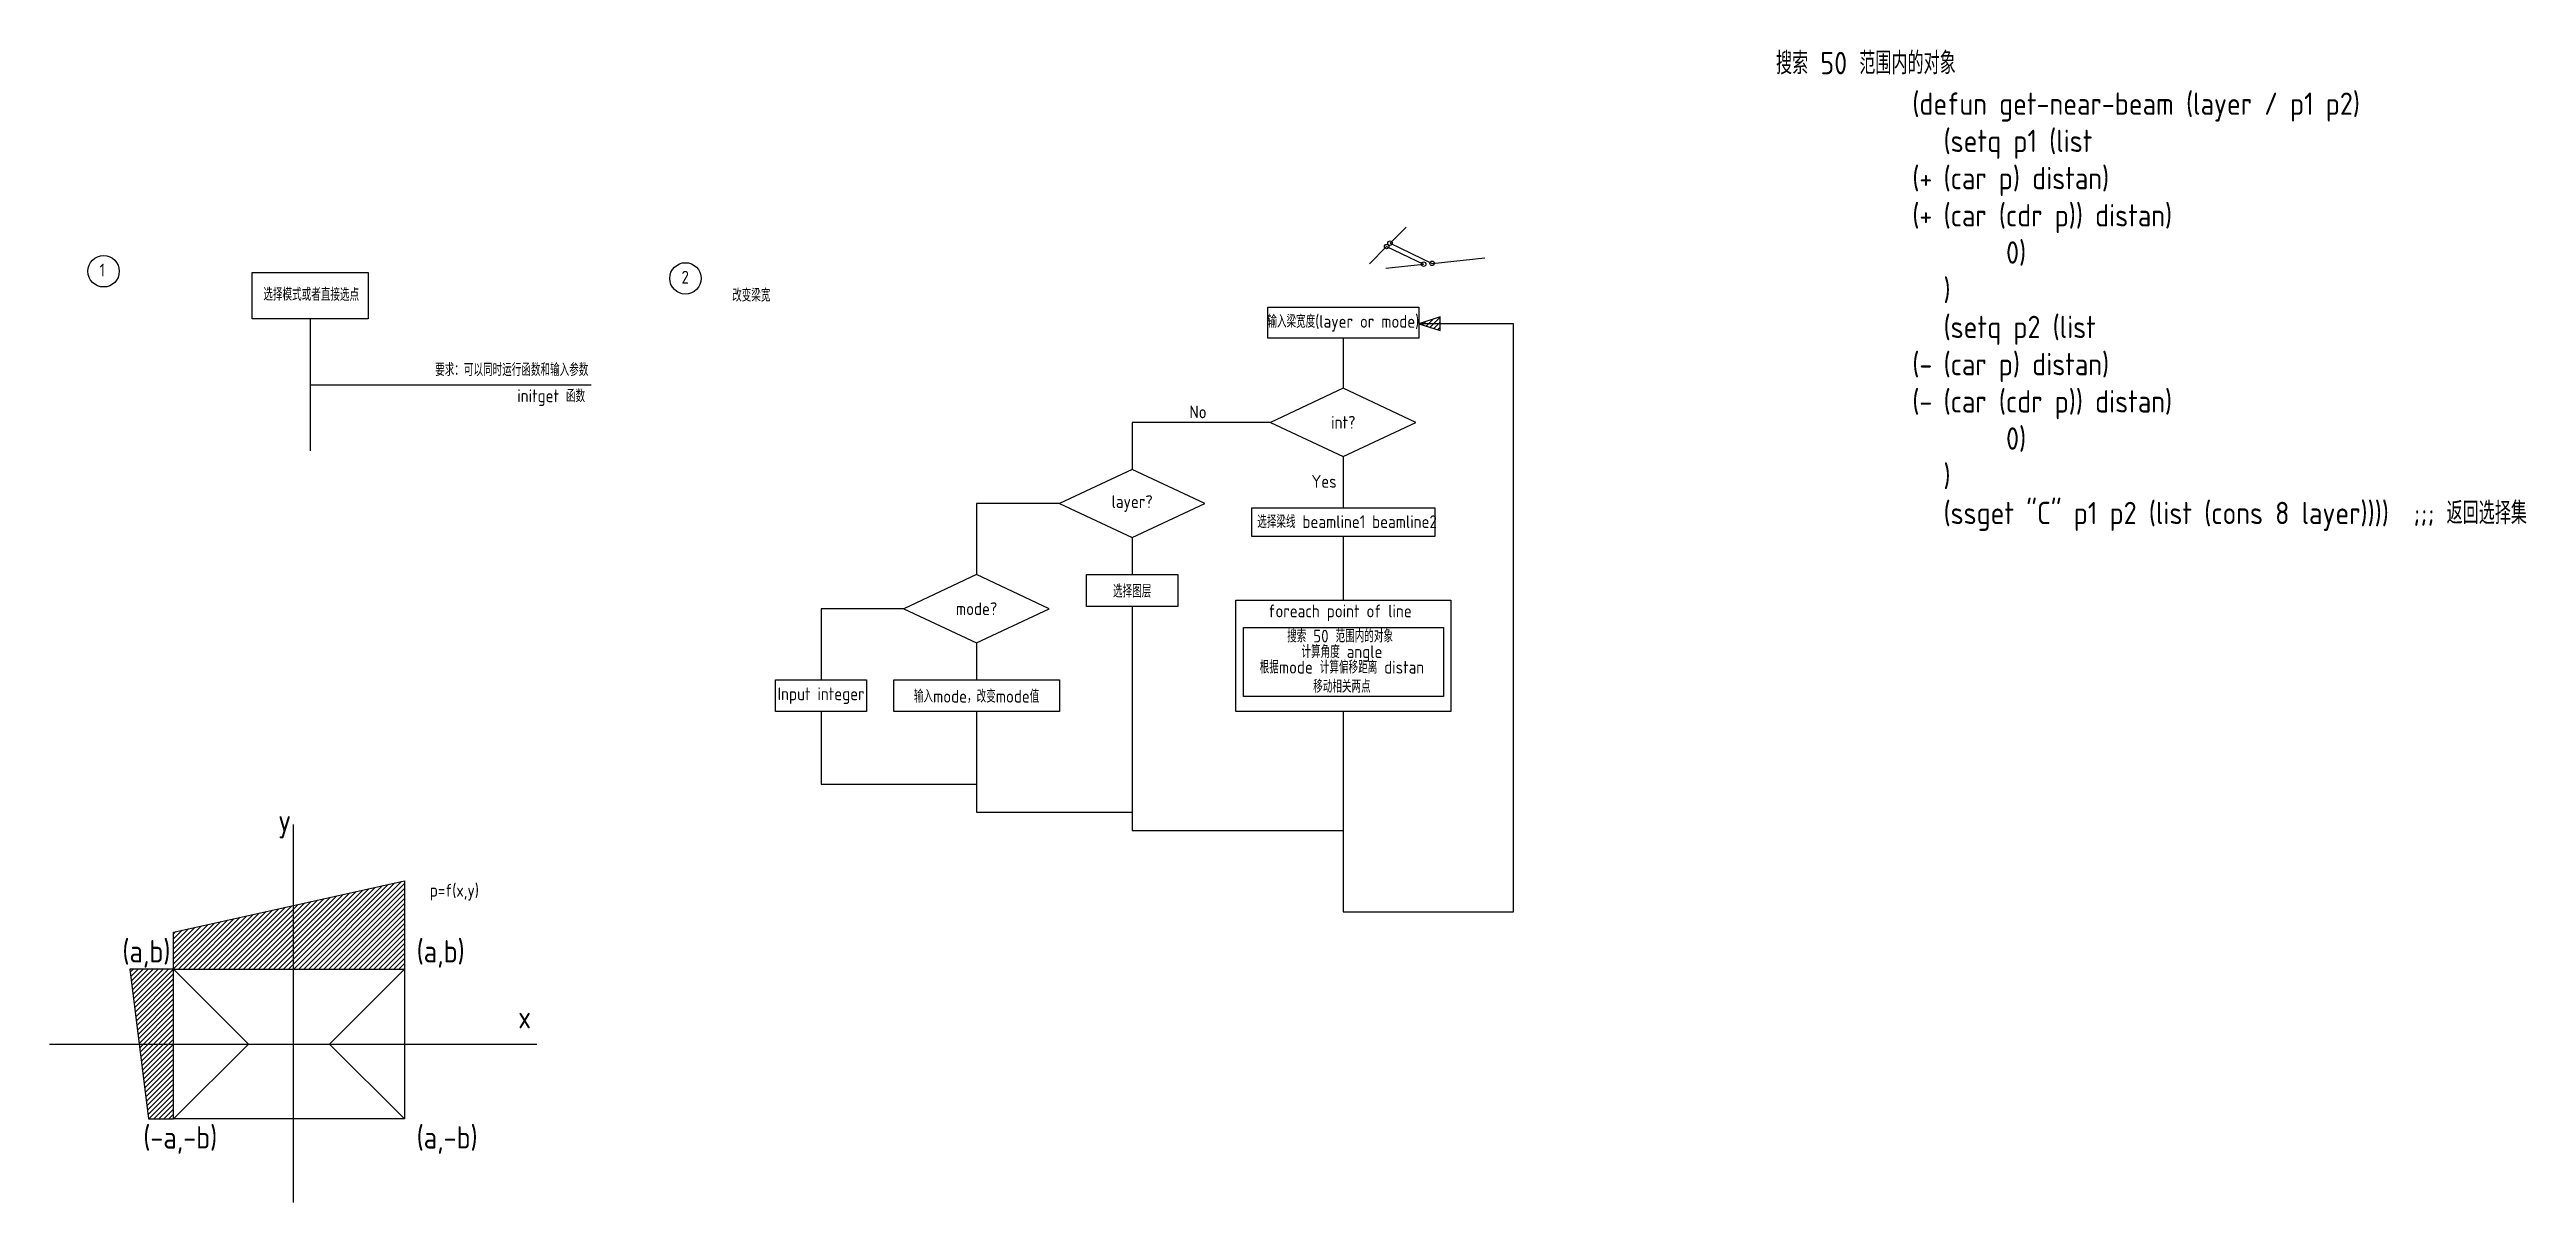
# Model space of a CAD drawing. Extents: x 19386 to 130310, y -52177 to -525.
import ezdxf
from ezdxf.enums import TextEntityAlignment as Align

# ---------------------------------------------------------------- set-up
doc = ezdxf.new("R2010")
doc.units = 0
doc.header["$LTSCALE"] = 1000
doc.header["$MEASUREMENT"] = 0
doc.styles.get("Standard").update_dxf_attribs({"font": 'gbenor.shx', "bigfont": 'gbcbig.shx'})
pattern_1 = [(45, (2818.7, -12870.74), (-112.2532, 112.2532), [])]

msp = doc.modelspace()

# ---------------------------------------------------------------- hatches: boundary and pattern name
h = msp.add_hatch()
h.set_pattern_fill('ANSI31', color=256, scale=100)
h.set_pattern_definition([(45, (18293.85, 0), (-112.2532, 112.2532), [])])
h.paths.add_polyline_path([(81668, -12496), (80701, -12810), (81668, -13113)])
h = msp.add_hatch()
h.set_pattern_fill('ANSI31', color=8, scale=100)
h.set_pattern_definition(pattern_1)
h.paths.add_polyline_path([(30294, -38873), (24941, -40064), (24941, -41722), (30294, -41722)])
h.paths.add_polyline_path([(35278, -37764), (30294, -38873), (30294, -41722), (35278, -41722)])
h = msp.add_hatch()
h.set_pattern_fill('ANSI31', color=8, scale=100)
h.set_pattern_definition(pattern_1)
h.paths.add_polyline_path([(24941, -41722), (22979, -41722), (23401, -45077), (24941, -45077)])
h.paths.add_polyline_path([(24941, -45077), (23401, -45077), (23822, -48432), (24941, -48432)])

# ---------------------------------------------------------------- linework, layer by layer
for p, q in [((79417, -9203), (80137, -8489)), ((78495, -10119), (79266, -9353)), ((79266, -9353), (80922, -10144)), ((79417, -9203), (81302, -10104)), ((81302, -10104), (83667, -9855)), ((79226, -10322), (80922, -10144)), ((31053, -12586), (31053, -18511)), ((81668, -12496), (80701, -12810)), ((84948, -12810), (80701, -12810)), ((80701, -12810), (81668, -13113)), ((81668, -13113), (81668, -12496)), ((84948, -39161), (84948, -12810)), ((77325, -13450), (77325, -15701)), ((74071, -17227), (67869, -17227)), ((67869, -17227), (67869, -19338)), ((77325, -18753), (77325, -21062)), ((64615, -20864), (60903, -20864)), ((60903, -20864), (60903, -24049)), ((67869, -22390), (67869, -24049)), ((77325, -22344), (77325, -25189)), ((67869, -25478), (67869, -35518)), ((57649, -25575), (53937, -25575)), ((53937, -25575), (53937, -28759)), ((60903, -27101), (60903, -28759)), ((53937, -30188), (53937, -33440)), ((60903, -30188), (60903, -34687)), ((77325, -30182), (77325, -39161)), ((53937, -33440), (60903, -33440)), ((60903, -34687), (67869, -34687)), ((67869, -35518), (77325, -35518)), ((77325, -39161), (84948, -39161))]:
    msp.add_line(p, q)
at = {"color": 6}
msp.add_line((31053, -15549), (43635, -15549), dxfattribs=at)
for points in [[(28457, -10512), (33648, -10512), (33648, -12586), (28457, -12586)], [(73949, -12064), (80701, -12064), (80701, -13450), (73949, -13450)], [(80579, -17227), (77325, -15701), (74071, -17227), (77325, -18753)], [(71123, -20864), (67869, -19338), (64615, -20864), (67869, -22390)], [(73228, -21062), (81422, -21062), (81422, -22344), (73228, -22344)], [(64157, -25575), (60903, -24049), (57649, -25575), (60903, -27101)], [(65827, -24049), (69911, -24049), (69911, -25478), (65827, -25478)], [(72505, -25189), (82145, -25189), (82145, -30182), (72505, -30182)], [(72855, -26412), (81811, -26412), (81811, -29513), (72855, -29513)], [(51895, -28759), (55978, -28759), (55978, -30188), (51895, -30188)], [(57192, -28759), (64613, -28759), (64613, -30188), (57192, -30188)], [(24941, -41722), (35278, -41722), (35278, -48432), (24941, -48432)]]:
    msp.add_lwpolyline(points, close=True)
for points in [[(30294, -35238), (30294, -52177)], [(24941, -41722), (28296, -45077), (24941, -48432)], [(35278, -41722), (31923, -45077), (35278, -48432)], [(19386, -45077), (41202, -45077)], [(28296, -45077), (31923, -45077)]]:
    msp.add_lwpolyline(points)
for points in [[(24941, -41722), (24941, -40064), (35278, -37764), (35278, -41722)], [(24941, -41722), (22979, -41722), (23822, -48432), (24941, -48432)]]:
    msp.add_lwpolyline(points, dxfattribs=at)
for centre, radius in [((21805, -10459), 705), ((79266, -9353), 100), ((79417, -9203), 100), ((47865, -10779), 705), ((80922, -10144), 100), ((81302, -10104), 100)]:
    msp.add_circle(centre, radius)

# ---------------------------------------------------------------- texts
for s, height, p in [('搜索 50 范围内的对象', 1000, (100728, -1634)), ('foreach point of line', 571.81, (77180, -25964)), ('搜索 50 范围内的对象', 571.81, (77180, -27090)), ('计算角度 angle', 571.8, (77263, -27786)), ('根据mode 计算偏移距离 distan', 571.81, (77263, -28482)), ('移动相关两点', 571.8, (77263, -29340))]:
    msp.add_text(s, height=height).set_placement(p, align=Align.CENTER)
for s, height, p in [('1', 572, (21626, -10691)), ('2', 572, (47685, -11011)), ('选择模式或者直接选点', 571.8, (28959, -11773))]:
    msp.add_text(s, height=height, rotation=359.78664).set_placement(p)
for s, height, p in [('改变梁宽', 571.8, (49954, -11819)), ('要求：可以同时运行函数和输入参数', 571.81, (36655, -15156)), ('选择梁线 beamline1 beamline2', 571.81, (73470, -21963)), ('y', 1000, (29625, -35564)), ('x', 1000, (40370, -44377))]:
    msp.add_text(s, height=height).set_placement(p)
for s, height, p in [('输入梁宽度(layer or mode)', 571.81, (77325, -12757)), ('No', 571.8, (70816, -16758)), ('int?', 571.8, (77325, -17227)), ('Yes', 571.8, (76463, -19871)), ('layer?', 571.8, (67869, -20864)), ('mode?', 571.8, (60903, -25575)), ('选择图层', 571.8, (67869, -24763)), ('Input integer', 571.81, (53937, -29474)), ('输入mode，改变mode值', 571.81, (60903, -29474))]:
    msp.add_text(s, height=height).set_placement(p, align=Align.MIDDLE)
for s, p in [('initget 函数', (40331, -16320)), ('p=f(x,y)', (36415, -38472))]:
    msp.add_text(s, height=571.8, rotation=359.78664, dxfattribs=at).set_placement(p)
at = {"color": 2}
for s, p in [('(a,b)', (22646, -41424)), ('(a,b)', (35824, -41424)), ('(-a,-b)', (23582, -49761)), ('(a,-b)', (35824, -49761))]:
    msp.add_text(s, height=1000, dxfattribs=at).set_placement(p)
at = {"insert": (102805, -2451), "char_height": 350, "attachment_point": 1}
msp.add_mtext_dynamic_manual_height_columns('{\\H2.85714x;(defun get-near-beam (layer / p1 p2)\\P^I(setq p1 (list\\P(+^I(car p) distan)\\P(+^I(car (cdr p)) distan)\\P^I^I^I0)\\P^I)\\P^I(setq p2 (list\\P(-^I(car p) distan)\\P(-^I(car (cdr p)) distan)\\P^I^I^I0)\\P^I)\\P^I(ssget "C" p1 p2 (list (cons 8 layer))))  ;;; 返回选择集}', width=30409.82, gutter_width=1750, heights=[0], dxfattribs=at)

doc.saveas('drawing.dxf')
